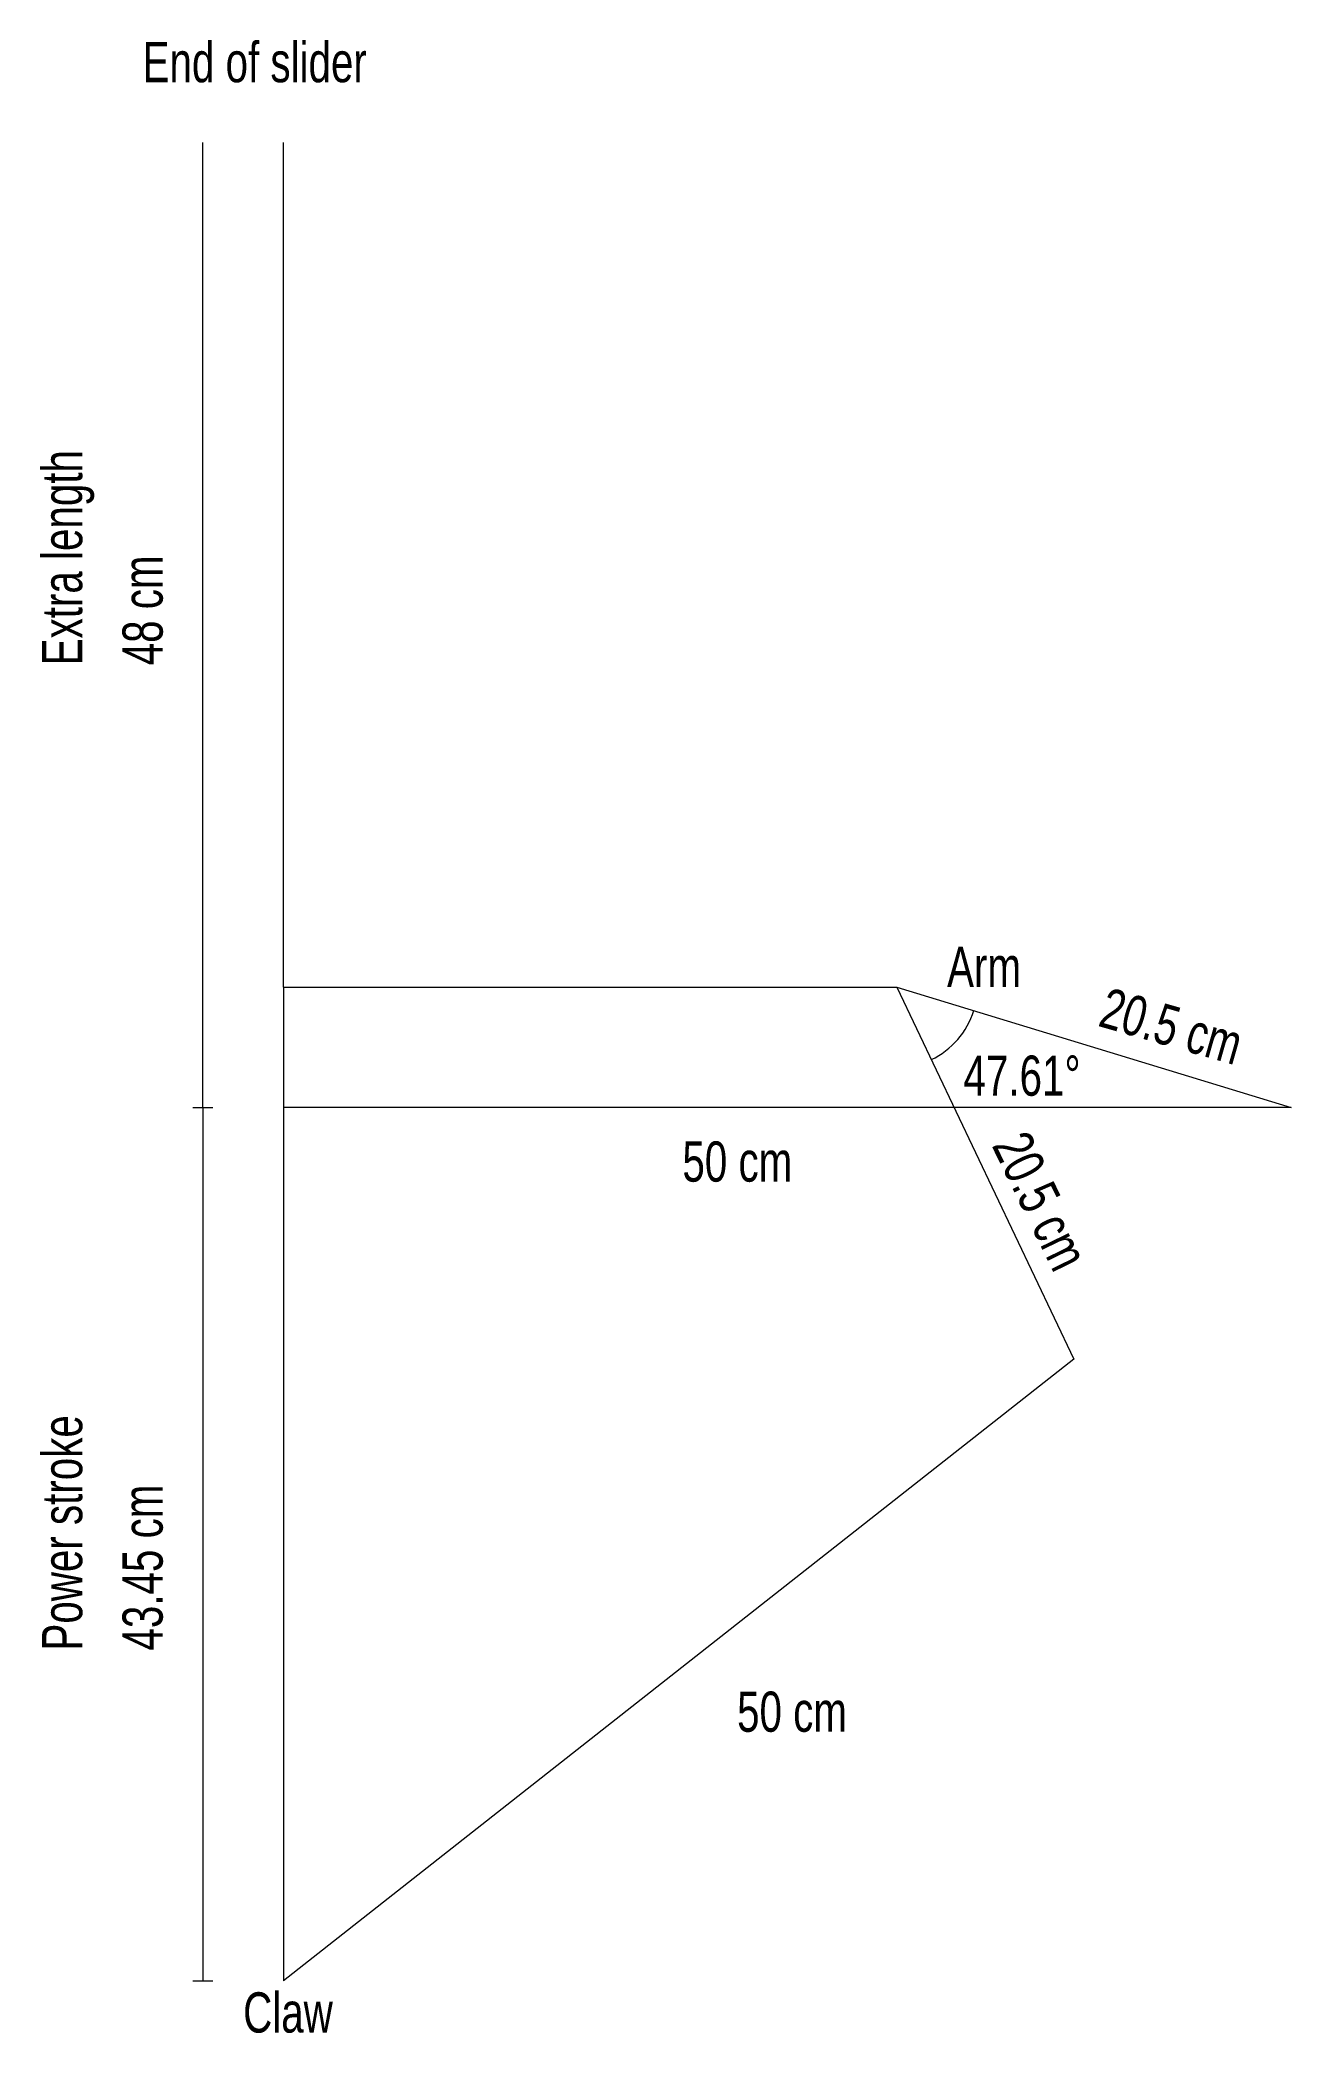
# Model space of a CAD drawing. Extents: x -12.1 to 50.1, y -52 to 47.1.
import ezdxf

# ---------------------------------------------------------------- set-up
doc = ezdxf.new("R2010")
doc.units = 0
doc.layers.get('0').update_dxf_attribs({"linetype": 'CONTINUOUS', "lineweight": 20})
doc.layers.add('Measurements', color=7, linetype='CONTINUOUS', lineweight=20)
doc.styles.get("Standard").update_dxf_attribs({"font": 'txt', "width": 0.75})

msp = doc.modelspace()

# ---------------------------------------------------------------- linework, layer by layer
for p, q in [((0, 0), (0, 42)), ((0, 0), (0, -7.5)), ((0, 0), (30.5, 0)), ((30.5, 0), (39.296, -18.517)), ((30.5, 0), (50.107, -5.985)), ((50.107, -5.985), (0, -5.985)), ((0, -7.5), (0, -20)), ((39.296, -18.517), (0, -49.434)), ((0, -20), (0, -49.434))]:
    msp.add_line(p, q)
at = {"layer": 'Measurements'}
for p, q in [((-4, -5.985), (-4, 42)), ((-4, -6), (-4, 42)), ((-4.5, -6), (-3.5, -6)), ((-4, -5.985), (-4, -49.434)), ((-4.5, -49.434), (-3.5, -49.434))]:
    msp.add_line(p, q, dxfattribs=at)
msp.add_arc((30.5, 0), 4, 295.40772, 343.02423, dxfattribs=at)

# ---------------------------------------------------------------- texts
at = {"layer": 'Measurements', "char_height": 2, "width": 100, "attachment_point": 1}
for s, insert in [('End of slider', (-7, 47)), ('Arm', (33, 2)), ('47.61%%d', (33.817, -3.408)), ('50 cm', (19.84, -7.68)), ('50 cm', (22.56, -35.04)), ('Claw', (-2, -50))]:
    msp.add_mtext(s, dxfattribs=dict(at, insert=insert))
for s, insert, rotation in [('Extra length', (-12, 16), 90), ('48 cm', (-8, 16), 90), ('20.5 cm', (41, 0), 344), ('20.5 cm', (37, -7), 296), ('Power stroke', (-12, -33), 90), ('43.45 cm', (-8, -33), 90)]:
    msp.add_mtext(s, dxfattribs=dict(at, insert=insert, rotation=rotation))

doc.saveas('drawing.dxf')
